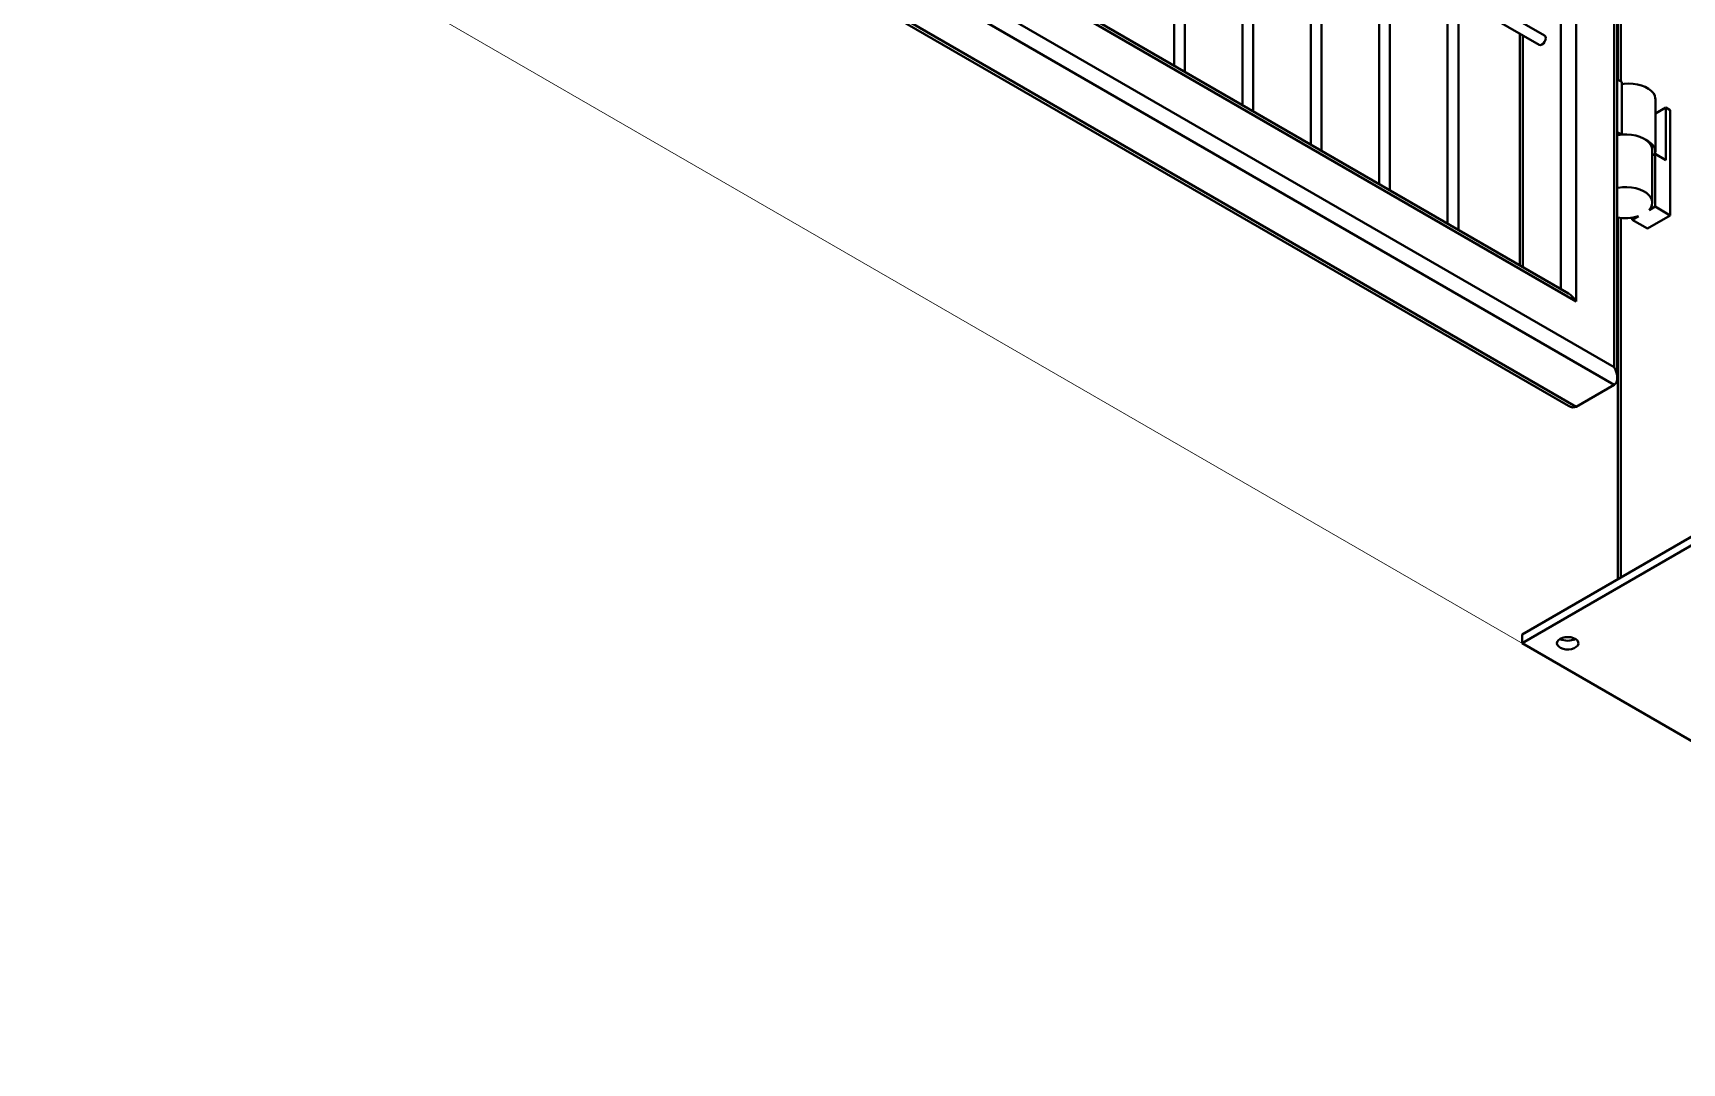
# Model space of a CAD drawing. Header units: millimetres. Extents: x 0 to 420, y 0 to 297.
# Drawn here: x 207.81 to 223.15, y 110.63 to 120.21 of the extents above; entities that cross this region are included whole.
import ezdxf

# ---------------------------------------------------------------- set-up
doc = ezdxf.new("R2010")
doc.units = ezdxf.units.MM

msp = doc.modelspace()

# ---------------------------------------------------------------- linework, layer by layer
at = {"color": 7, "linetype": 'Continuous', "lineweight": 40}
for p, q in [((222.5208, 117.1019), (222.5208, 146.3341)), ((222.5501, 117.0033), (222.5501, 146.351)), ((222.1673, 146.1299), (222.1673, 117.7143)), ((222.5552, 142.9909), (222.5552, 119.7767)), ((222.1673, 117.7143), (210.9102, 124.2129)), ((222.0966, 117.7889), (210.9394, 124.2298)), ((210.5566, 124.0087), (222.5208, 117.1019)), ((222.5208, 116.9386), (210.4152, 123.9271)), ((210.0323, 123.7061), (222.0966, 116.7415)), ((210.0616, 123.723), (222.1673, 116.7345)), ((218.4262, 122.0618), (218.4262, 119.9078)), ((218.5262, 119.8501), (218.5262, 122.0618)), ((219.0626, 121.6944), (219.0626, 119.5404)), ((219.1626, 119.4827), (219.1626, 121.6944)), ((219.699, 121.327), (219.699, 119.173)), ((219.799, 119.1153), (219.799, 121.327)), ((220.3354, 120.9596), (220.3354, 118.8056)), ((220.4354, 118.7479), (220.4354, 120.9596)), ((221.8741, 120.1868), (221.0718, 120.65)), ((220.9718, 120.5922), (220.9718, 118.4383)), ((221.0718, 118.3805), (221.0718, 120.5922)), ((221.0718, 120.5345), (221.8241, 120.1002)), ((221.643, 120.2047), (221.643, 118.0508)), ((222.5501, 119.7796), (222.5916, 119.7557)), ((222.5916, 119.7557), (222.5916, 119.2658)), ((222.9052, 119.1066), (222.9052, 119.5965)), ((223.0017, 119.5189), (222.9052, 119.4632)), ((223.0017, 119.029), (223.0017, 119.5189)), ((223.0017, 119.5189), (223.0441, 119.4944)), ((223.0441, 119.4944), (223.0441, 118.5146)), ((222.5916, 119.2658), (222.5501, 119.2897)), ((222.8769, 118.633), (222.8769, 119.1229)), ((222.9027, 119.0862), (222.8769, 119.0713)), ((222.9027, 118.5962), (222.9027, 119.0862)), ((222.9027, 119.0862), (223.0017, 119.029)), ((222.5552, 118.4947), (222.5552, 115.1294)), ((222.7471, 118.5064), (222.6906, 118.4738)), ((222.6906, 118.4738), (222.6906, 118.4934)), ((223.0441, 118.5146), (222.832, 118.3921)), ((222.9027, 118.5962), (222.8461, 118.5636)), ((223.0441, 118.5146), (222.9027, 118.5962)), ((222.832, 118.3921), (222.6906, 118.4738)), ((222.5208, 116.9386), (222.1673, 116.7345)), ((221.6652, 114.6157), (223.3623, 115.5953)), ((221.6652, 114.534), (223.3623, 115.5137)), ((221.6652, 114.6157), (221.6652, 114.534)), ((223.3623, 113.5543), (221.6652, 114.534))]:
    msp.add_line(p, q, dxfattribs=at)
at = {"color": 8, "linetype": 'Continuous', "lineweight": 40}
for p, q in [((222.0259, 117.8297), (222.0259, 146.0482)), ((222.5845, 142.987), (222.5845, 119.7598)), ((221.6723, 120.1878), (221.6723, 118.0338)), ((222.5845, 118.4907), (222.5845, 115.1463))]:
    msp.add_line(p, q, dxfattribs=at)
at = {"color": 7, "linetype": 'Continuous', "lineweight": 20}
msp.add_line((265.7887, 89.0621), (207.806, 122.5348), dxfattribs=at)
at = {"color": 7, "linetype": 'Continuous', "lineweight": 40, "flags": 128}
for points in [[(221.8491, 120.1027), (221.8626, 120.1136), (221.8741, 120.1291), (221.8818, 120.1467), (221.8844, 120.1639), (221.8818, 120.178), (221.8741, 120.1868), (221.8741, 120.1868)], [(221.8241, 120.1002), (221.8356, 120.098), (221.8491, 120.1027)], [(222.9052, 119.5965), (222.9048, 119.6044), (222.899, 119.6284), (222.8863, 119.6515), (222.8671, 119.6731), (222.8419, 119.6925), (222.8114, 119.7092), (222.7766, 119.7227), (222.7383, 119.7326), (222.6977, 119.7387), (222.6559, 119.7408), (222.614, 119.7388), (222.5916, 119.7361)], [(222.8769, 119.1229), (222.8769, 119.1233), (222.8733, 119.1474), (222.8627, 119.1709), (222.8455, 119.193), (222.8221, 119.2131), (222.7932, 119.2307), (222.7596, 119.2452), (222.7223, 119.2563), (222.6823, 119.2636), (222.6407, 119.267), (222.5987, 119.2663), (222.5576, 119.2616), (222.5501, 119.2602)], [(222.9027, 119.0862), (222.9036, 119.0903), (222.9048, 119.1145), (222.899, 119.1385), (222.8863, 119.1616), (222.8671, 119.1832), (222.8419, 119.2025), (222.8173, 119.2165)], [(222.8461, 118.5636), (222.8631, 118.5857), (222.8735, 118.6092), (222.8769, 118.6334), (222.8733, 118.6575), (222.8627, 118.681), (222.8455, 118.7031), (222.8221, 118.7232), (222.7932, 118.7408), (222.7596, 118.7553), (222.7223, 118.7664), (222.6823, 118.7737), (222.6407, 118.7771), (222.5987, 118.7764), (222.5576, 118.7716), (222.5501, 118.7703)], [(222.0188, 114.5748), (222.0405, 114.5843), (222.0658, 114.5901), (222.0929, 114.5917), (222.1198, 114.589), (222.1444, 114.5823), (222.1649, 114.5719), (222.1798, 114.5588), (222.1881, 114.5438), (222.189, 114.5281), (222.1825, 114.5128), (222.1692, 114.4991), (222.1499, 114.488), (222.1262, 114.4803), (222.0997, 114.4766), (222.0725, 114.4771), (222.0466, 114.4819), (222.0238, 114.4905), (222.0059, 114.5023), (221.9942, 114.5165), (221.9896, 114.532), (221.9924, 114.5477), (222.0023, 114.5623), (222.0188, 114.5748)]]:
    msp.add_lwpolyline(points, dxfattribs=at)
at = {"color": 7, "linetype": 'Continuous', "lineweight": 40}
for centre, radius, start, end in [((222.6266, 118.9027), 0.4141, 259.36025, 286.91829), ((222.0895, 114.7079), 0.1507, 242.01608, 297.98252)]:
    msp.add_arc(centre, radius, start, end, dxfattribs=at)
for centre, start_param, end_param in [((222.0966, 117.6735), 4.7123483, 5.4978278), ((222.4501, 117.0611), 3.141552, 4.7123483), ((222.0966, 116.857), 2.3562351, 3.141552)]:
    msp.add_ellipse(centre, major_axis=(-0.0707, 0.1225), ratio=0.5773346, start_param=start_param, end_param=end_param, dxfattribs=at)

doc.saveas('drawing.dxf')
